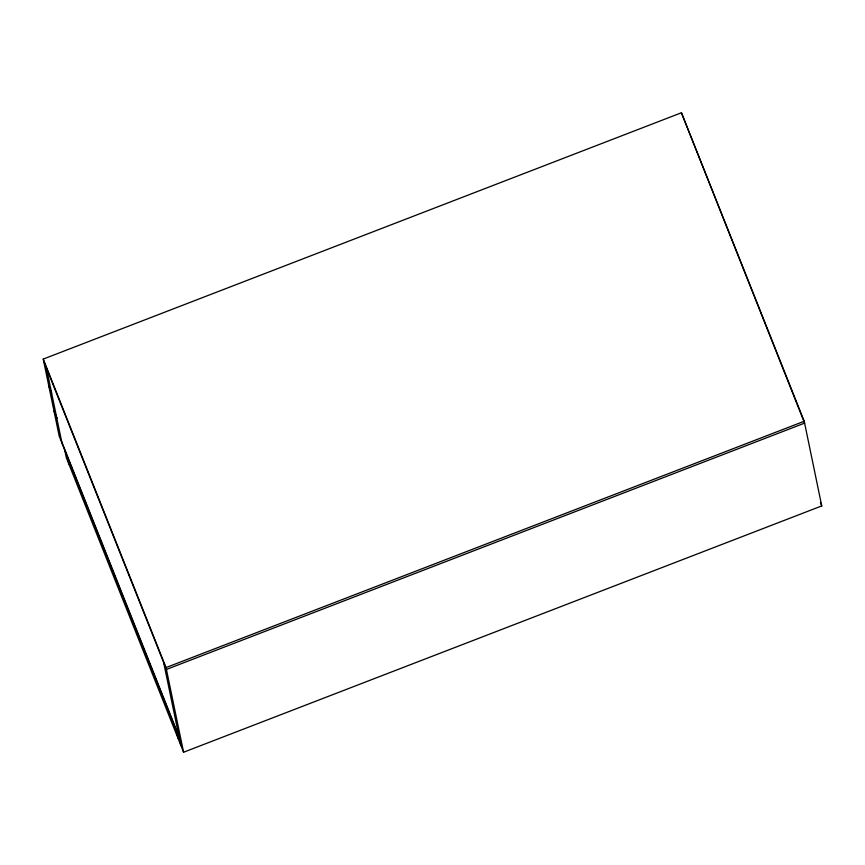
<?xml version="1.0" encoding="UTF-8"?>
<svg xmlns="http://www.w3.org/2000/svg" width="865" height="865" viewBox="0 0 865 865"><rect width="100%" height="100%" fill="white"/><g stroke="black" fill="none" stroke-linecap="round" stroke-linejoin="round"><path stroke-width="1.3" d="M681.425 112.764L804.601 423.115L166.426 669.434L43.639 360.943L43.25 359.083L681.425 112.764L804.223 421.255L821.75 505.917L183.575 752.236L66.313 457.628L64.81 450.384M183.575 752.236L166.037 667.575L804.223 421.255M820.366 502.446L821.75 505.917M43.25 359.083L166.037 667.575M51.63 393.143L48.818 385.995L43.682 361.148M56.776 417.979L54.008 411.037L48.862 386.201M56.82 418.184L54.052 411.243L59.198 436.09L61.956 443.021M61.664 441.572L178.925 736.18M179.304 738.05L62.042 443.442L46.396 367.885M163.658 662.493L180.807 745.295M176.547 731.109L178.049 738.353M67.567 457.325L69.07 464.57"/></g></svg>
